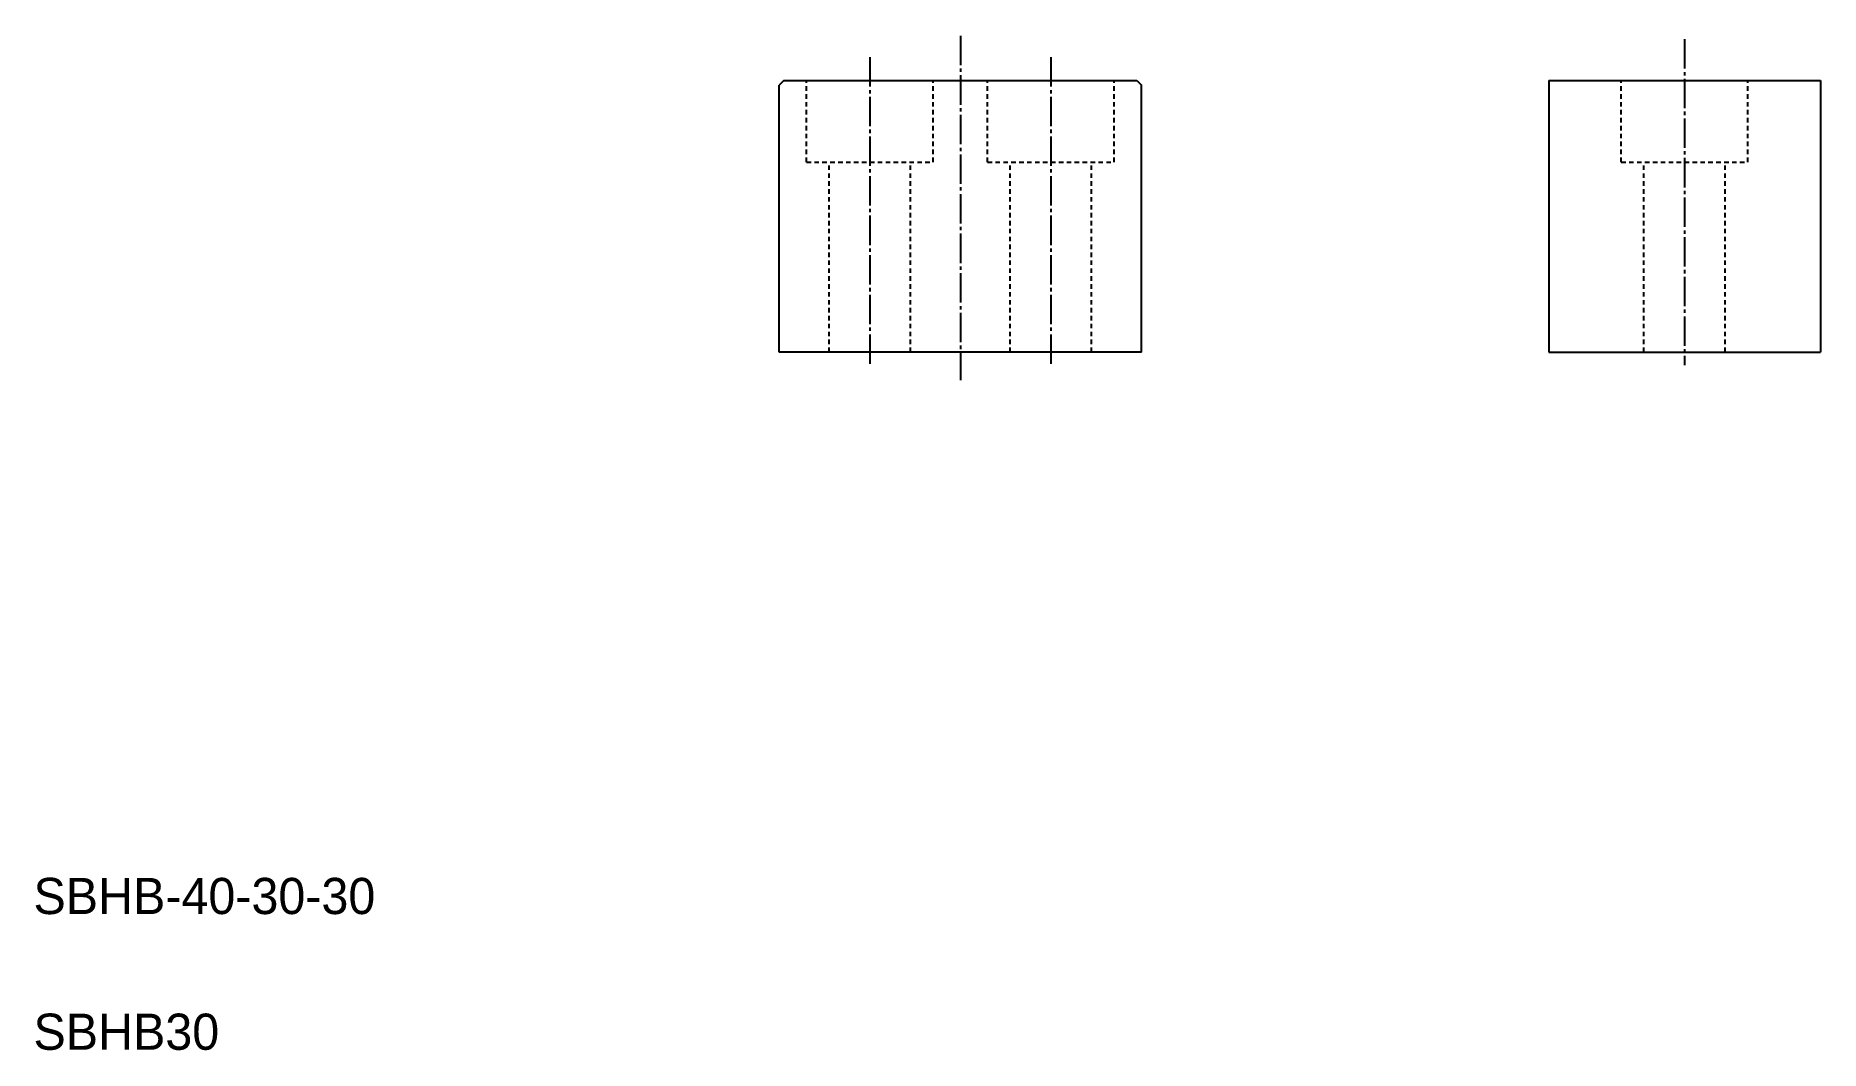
# Model space of a CAD drawing. Extents: x 10 to 207, y 10 to 122.
import ezdxf

# ---------------------------------------------------------------- set-up
doc = ezdxf.new("R2010")
doc.units = 0
doc.header["$LTSCALE"] = 0.25
doc.linetypes.add('CENTER', pattern=[17.5, 13, -1.5, 1.5, -1.5])
doc.linetypes.add('DASHED', pattern=[3.5, 2, -1.5])
doc.layers.get('0').update_dxf_attribs({"linetype": 'CONTINUOUS'})
doc.layers.add('CENTER', color=1, linetype='CENTER')

msp = doc.modelspace()

# ---------------------------------------------------------------- linework, layer by layer
at = {"color": 7, "linetype": 'CONTINUOUS'}
for p, q in [((92.89, 117.11), (92.39, 116.61)), ((92.39, 87.11), (92.39, 116.61)), ((92.89, 117.11), (131.89, 117.11)), ((131.89, 117.11), (132.39, 116.61)), ((132.39, 87.11), (132.39, 116.61)), ((177.39, 117.11), (177.39, 87.11)), ((177.39, 117.11), (207.39, 117.11)), ((207.39, 117.11), (207.39, 87.11)), ((132.39, 87.11), (92.39, 87.11)), ((177.39, 87.11), (207.39, 87.11))]:
    msp.add_line(p, q, dxfattribs=at)
at = {"color": 3, "linetype": 'DASHED'}
for p, q in [((95.39, 108.11), (95.39, 117.11)), ((109.39, 108.11), (109.39, 117.11)), ((115.39, 108.11), (115.39, 117.11)), ((129.39, 108.11), (129.39, 117.11)), ((185.39, 108.11), (185.39, 117.11)), ((199.39, 108.11), (199.39, 117.11)), ((95.39, 108.11), (109.39, 108.11)), ((97.89, 87.11), (97.89, 108.11)), ((106.89, 87.11), (106.89, 108.11)), ((115.39, 108.11), (129.39, 108.11)), ((117.89, 87.11), (117.89, 108.11)), ((126.89, 87.11), (126.89, 108.11)), ((185.39, 108.11), (199.39, 108.11)), ((187.89, 87.11), (187.89, 108.11)), ((196.89, 87.11), (196.89, 108.11))]:
    msp.add_line(p, q, dxfattribs=at)
for p, q in [((102.64, 117.11), (102.64, 117.11)), ((112.39, 117.11), (112.39, 117.11))]:
    msp.add_line(p, q)
at = {"layer": 'CENTER', "color": 1, "linetype": 'CENTER'}
for p, q in [((112.39, 122.07), (112.39, 83.99)), ((192.39, 121.68), (192.39, 85.67)), ((102.39, 119.69), (102.39, 85.67)), ((122.39, 119.69), (122.39, 85.67))]:
    msp.add_line(p, q, dxfattribs=at)

# ---------------------------------------------------------------- texts
for s, p in [('SBHB-40-30-30', (10, 25)), ('SBHB30', (10, 10))]:
    msp.add_text(s, height=4).set_placement(p)

doc.saveas('drawing.dxf')
